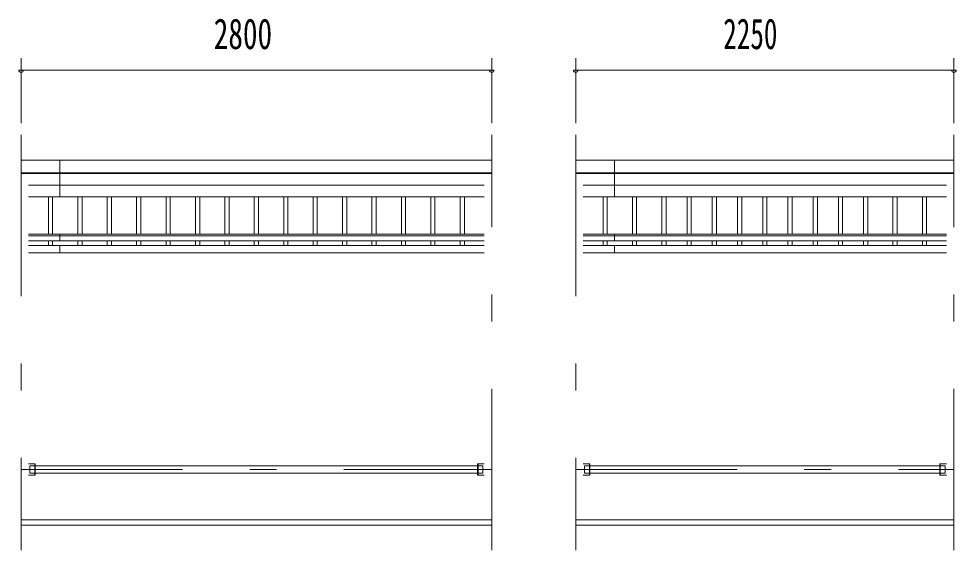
# Model space of a CAD drawing. Units: millimetres, scale not verified. Extents: x -34086 to 34091, y -14700 to 14700.
# Drawn here: x -20044 to -14466, y 2978 to 6138 of the extents above; entities that cross this region are included whole.
import ezdxf
from ezdxf.enums import TextEntityAlignment as Align

# ---------------------------------------------------------------- set-up
doc = ezdxf.new("R2010")
doc.units = ezdxf.units.MM
doc.header["$LTSCALE"] = 80
doc.linetypes.add('USER3', pattern=[24, 12, -5, 2, -5])
for name, color, linetype, lineweight in [('0-2_1-07BOLD', 7, 'Continuous', 18), ('0-3_1-27CENTER', 3, 'USER3', 18), ('0-4_1-47THIN', 4, 'Continuous', 18), ('0-5_1-57DIM', 3, 'Continuous', 18)]:
    doc.layers.add(name, color=color, linetype=linetype, lineweight=lineweight)
doc.styles.add('ＭＳ ゴシック', font='')
doc.styles.get('ＭＳ ゴシック').set_extended_font_data('MS Gothic')

msp = doc.modelspace()

# ---------------------------------------------------------------- linework, layer by layer
at = {"layer": '0-2_1-07BOLD'}
for p, q in [((-17230.22, 5296.54), (-20030.22, 5296.54)), ((-19800.22, 5296.54), (-19800.22, 5078.35)), ((-16730.22, 5296.54), (-14480.22, 5296.54)), ((-16500.22, 5078.35), (-16500.22, 5296.54)), ((-20030.22, 5221.4), (-17230.22, 5221.4)), ((-17230.22, 5217.32), (-20030.22, 5217.32)), ((-14480.22, 5221.4), (-16730.22, 5221.4)), ((-16730.22, 5217.32), (-14480.22, 5217.32)), ((-19985.67, 5147.84), (-17274.77, 5147.84)), ((-14524.77, 5147.84), (-16685.67, 5147.84)), ((-17274.77, 5078.35), (-19985.67, 5078.35)), ((-16685.67, 5078.35), (-14524.77, 5078.35)), ((-19985.67, 4856.72), (-17274.77, 4856.72)), ((-19800.22, 4856.72), (-19800.22, 4816.69)), ((-14524.77, 4856.72), (-16685.67, 4856.72)), ((-16500.22, 4856.72), (-16500.22, 4816.69)), ((-17274.77, 4846.3), (-19985.67, 4846.3)), ((-19985.67, 4816.69), (-17274.77, 4816.69)), ((-16685.67, 4846.3), (-14524.77, 4846.3)), ((-14524.77, 4816.69), (-16685.67, 4816.69)), ((-17274.77, 4790.36), (-19985.67, 4790.36)), ((-19985.67, 4745.36), (-17274.77, 4745.36)), ((-19800.22, 4790.36), (-19800.22, 4745.36)), ((-16685.67, 4790.36), (-14524.77, 4790.36)), ((-14524.77, 4745.36), (-16685.67, 4745.36)), ((-16500.22, 4790.36), (-16500.22, 4745.36)), ((-19977.72, 3436.19), (-19977.72, 3478.89)), ((-19948.88, 3424.54), (-19948.88, 3490.54)), ((-19948.87, 3490.54), (-19948.87, 3424.54)), ((-19945.68, 3424.54), (-19945.68, 3490.54)), ((-17314.77, 3478.89), (-19945.67, 3478.89)), ((-17311.57, 3424.54), (-17311.57, 3490.54)), ((-16648.87, 3490.54), (-16648.87, 3424.54)), ((-14564.77, 3478.89), (-16645.67, 3478.89)), ((-14564.76, 3490.54), (-14564.76, 3424.54)), ((-14561.57, 3424.54), (-14561.57, 3490.54)), ((-14532.71, 3478.89), (-14561.57, 3478.89)), ((-14561.56, 3490.54), (-14561.56, 3424.54)), ((-14532.72, 3436.19), (-14532.72, 3478.89)), ((-19945.67, 3424.54), (-19985.68, 3424.54)), ((-19977.73, 3436.19), (-19948.87, 3436.19)), ((-19945.67, 3436.19), (-17314.77, 3436.19)), ((-17311.57, 3436.19), (-17282.72, 3436.19)), ((-16645.67, 3436.19), (-14564.77, 3436.19)), ((-14561.57, 3436.19), (-14532.71, 3436.19)), ((-17230.22, 3157.54), (-20030.22, 3157.54)), ((-20030.22, 3127.54), (-17230.22, 3127.54)), ((-14480.22, 3157.54), (-16730.22, 3157.54)), ((-16730.22, 3127.54), (-14480.22, 3127.54))]:
    msp.add_line(p, q, dxfattribs=at)
for points in [[(-19985.68, 3490.54), (-19945.67, 3490.54), (-19945.67, 3424.54)], [(-19948.87, 3478.89), (-19977.73, 3478.89), (-19977.73, 3436.19)], [(-17274.77, 3490.54), (-17314.77, 3490.54), (-17314.77, 3424.54), (-17274.77, 3424.54)], [(-17282.72, 3436.19), (-17282.72, 3478.89), (-17311.57, 3478.89)], [(-16685.67, 3424.54), (-16645.67, 3424.54), (-16645.67, 3490.54), (-16685.67, 3490.54)], [(-16648.87, 3478.89), (-16677.72, 3478.89), (-16677.72, 3436.19), (-16648.87, 3436.19)], [(-14524.76, 3424.54), (-14564.77, 3424.54), (-14564.77, 3490.54), (-14524.76, 3490.54)]]:
    msp.add_lwpolyline(points, dxfattribs=at)
at = {"layer": '0-3_1-27CENTER'}
for p, q in [((-20030.22, 5447.54), (-20030.22, 2977.54)), ((-17230.22, 2977.54), (-17230.22, 5447.54)), ((-16730.22, 5447.54), (-16730.22, 2977.54)), ((-14480.22, 2977.54), (-14480.22, 5447.54)), ((-20030.22, 3457.54), (-17230.22, 3457.54)), ((-16730.22, 3457.54), (-14480.22, 3457.54))]:
    msp.add_line(p, q, dxfattribs=at)
at = {"layer": '0-4_1-47THIN'}
for p, q in [((-19867.71, 5078.35), (-19867.71, 4856.72)), ((-19842.71, 4856.72), (-19842.71, 5078.35)), ((-19692.72, 5078.35), (-19692.72, 4856.72)), ((-19667.72, 4856.72), (-19667.72, 5078.35)), ((-19517.71, 5078.35), (-19517.71, 4856.72)), ((-19492.71, 4856.72), (-19492.71, 5078.35)), ((-19342.72, 5078.35), (-19342.72, 4856.72)), ((-19317.71, 4856.72), (-19317.71, 5078.35)), ((-19167.72, 5078.35), (-19167.72, 4856.72)), ((-19142.71, 4856.72), (-19142.71, 5078.35)), ((-18992.71, 5078.35), (-18992.71, 4856.72)), ((-18967.71, 4856.72), (-18967.71, 5078.35)), ((-18817.71, 5078.35), (-18817.71, 4856.72)), ((-18792.72, 4856.72), (-18792.72, 5078.35)), ((-18642.72, 5078.35), (-18642.72, 4856.72)), ((-18617.72, 4856.72), (-18617.72, 5078.35)), ((-18467.72, 5078.35), (-18467.72, 4856.72)), ((-18442.71, 4856.72), (-18442.71, 5078.35)), ((-18292.72, 5078.35), (-18292.72, 4856.72)), ((-18267.72, 4856.72), (-18267.72, 5078.35)), ((-18117.72, 5078.35), (-18117.72, 4856.72)), ((-18092.72, 4856.72), (-18092.72, 5078.35)), ((-17942.72, 5078.35), (-17942.72, 4856.72)), ((-17917.71, 4856.72), (-17917.71, 5078.35)), ((-17767.71, 5078.35), (-17767.71, 4856.72)), ((-17742.71, 4856.72), (-17742.71, 5078.35)), ((-17592.72, 5078.35), (-17592.72, 4856.72)), ((-17567.71, 4856.72), (-17567.71, 5078.35)), ((-17417.72, 5078.35), (-17417.72, 4856.72)), ((-17392.71, 4856.72), (-17392.71, 5078.35)), ((-16567.71, 5078.35), (-16567.71, 4856.72)), ((-16542.71, 4856.72), (-16542.71, 5078.35)), ((-16392.72, 4856.72), (-16392.72, 5078.35)), ((-16367.71, 5078.35), (-16367.71, 4856.72)), ((-16217.71, 5078.35), (-16217.71, 4856.72)), ((-16192.71, 4856.72), (-16192.71, 5078.35)), ((-16067.72, 4856.72), (-16067.72, 5078.35)), ((-16042.72, 5078.35), (-16042.72, 4856.72)), ((-15917.72, 5078.35), (-15917.72, 4856.72)), ((-15892.71, 4856.72), (-15892.71, 5078.35)), ((-15767.72, 4856.72), (-15767.72, 5078.35)), ((-15742.72, 5078.35), (-15742.72, 4856.72)), ((-15617.72, 5078.35), (-15617.72, 4856.72)), ((-15592.72, 4856.72), (-15592.72, 5078.35)), ((-15467.72, 4856.72), (-15467.72, 5078.35)), ((-15442.71, 5078.35), (-15442.71, 4856.72)), ((-15317.72, 5078.35), (-15317.72, 4856.72)), ((-15292.72, 4856.72), (-15292.72, 5078.35)), ((-15167.72, 4856.72), (-15167.72, 5078.35)), ((-15142.72, 5078.35), (-15142.72, 4856.72)), ((-15017.72, 5078.35), (-15017.72, 4856.72)), ((-14992.72, 4856.72), (-14992.72, 5078.35)), ((-14842.72, 4856.72), (-14842.72, 5078.35)), ((-14817.72, 5078.35), (-14817.72, 4856.72)), ((-14667.72, 5078.35), (-14667.72, 4856.72)), ((-14642.72, 4856.72), (-14642.72, 5078.35)), ((-19867.71, 4790.36), (-19867.71, 4816.69)), ((-19842.71, 4816.69), (-19842.71, 4790.36)), ((-19692.72, 4790.36), (-19692.72, 4816.69)), ((-19667.72, 4816.69), (-19667.72, 4790.36)), ((-19517.71, 4790.36), (-19517.71, 4816.69)), ((-19492.71, 4816.69), (-19492.71, 4790.36)), ((-19342.72, 4790.36), (-19342.72, 4816.69)), ((-19317.71, 4816.69), (-19317.71, 4790.36)), ((-19167.72, 4790.36), (-19167.72, 4816.69)), ((-19142.71, 4816.69), (-19142.71, 4790.36)), ((-18992.71, 4790.36), (-18992.71, 4816.69)), ((-18967.71, 4816.69), (-18967.71, 4790.36)), ((-18817.71, 4790.36), (-18817.71, 4816.69)), ((-18792.72, 4816.69), (-18792.72, 4790.36)), ((-18642.72, 4790.36), (-18642.72, 4816.69)), ((-18617.72, 4816.69), (-18617.72, 4790.36)), ((-18467.72, 4790.36), (-18467.72, 4816.69)), ((-18442.71, 4816.69), (-18442.71, 4790.36)), ((-18292.72, 4790.36), (-18292.72, 4816.69)), ((-18267.72, 4816.69), (-18267.72, 4790.36)), ((-18117.72, 4790.36), (-18117.72, 4816.69)), ((-18092.72, 4816.69), (-18092.72, 4790.36)), ((-17942.72, 4790.36), (-17942.72, 4816.69)), ((-17917.71, 4816.69), (-17917.71, 4790.36)), ((-17767.71, 4790.36), (-17767.71, 4816.69)), ((-17742.71, 4816.69), (-17742.71, 4790.36)), ((-17592.72, 4790.36), (-17592.72, 4816.69)), ((-17567.71, 4816.69), (-17567.71, 4790.36)), ((-17417.72, 4790.36), (-17417.72, 4816.69)), ((-17392.71, 4816.69), (-17392.71, 4790.36)), ((-16567.71, 4816.69), (-16567.71, 4790.36)), ((-16542.71, 4790.36), (-16542.71, 4816.69)), ((-16392.72, 4790.36), (-16392.72, 4816.69)), ((-16367.71, 4816.69), (-16367.71, 4790.36)), ((-16217.71, 4816.69), (-16217.71, 4790.36)), ((-16192.71, 4790.36), (-16192.71, 4816.69)), ((-16067.72, 4790.36), (-16067.72, 4816.69)), ((-16042.72, 4816.69), (-16042.72, 4790.36)), ((-15917.72, 4816.69), (-15917.72, 4790.36)), ((-15892.71, 4790.36), (-15892.71, 4816.69)), ((-15767.72, 4790.36), (-15767.72, 4816.69)), ((-15742.72, 4816.69), (-15742.72, 4790.36)), ((-15617.72, 4816.69), (-15617.72, 4790.36)), ((-15592.72, 4790.36), (-15592.72, 4816.69)), ((-15467.72, 4790.36), (-15467.72, 4816.69)), ((-15442.71, 4816.69), (-15442.71, 4790.36)), ((-15317.72, 4816.69), (-15317.72, 4790.36)), ((-15292.72, 4790.36), (-15292.72, 4816.69)), ((-15167.72, 4790.36), (-15167.72, 4816.69)), ((-15142.72, 4816.69), (-15142.72, 4790.36)), ((-15017.72, 4816.69), (-15017.72, 4790.36)), ((-14992.72, 4790.36), (-14992.72, 4816.69)), ((-14842.72, 4790.36), (-14842.72, 4816.69)), ((-14817.72, 4816.69), (-14817.72, 4790.36)), ((-14667.72, 4816.69), (-14667.72, 4790.36)), ((-14642.72, 4790.36), (-14642.72, 4816.69))]:
    msp.add_line(p, q, dxfattribs=at)
at = {"layer": '0-5_1-57DIM'}
for p, q in [((-20030.22, 5902.54), (-20030.22, 5517.54)), ((-17230.22, 5517.54), (-17230.22, 5902.54)), ((-16730.22, 5902.54), (-16730.22, 5517.54)), ((-14480.22, 5517.54), (-14480.22, 5902.54)), ((-20016.22, 5832.54), (-20044.22, 5832.54)), ((-20030.22, 5832.54), (-17230.22, 5832.54)), ((-17216.22, 5832.54), (-17244.22, 5832.54)), ((-16716.22, 5832.54), (-16744.22, 5832.54)), ((-16730.22, 5832.54), (-14480.22, 5832.54)), ((-14466.22, 5832.54), (-14494.22, 5832.54))]:
    msp.add_line(p, q, dxfattribs=at)
for centre in [(-20030.22, 5832.54), (-17230.22, 5832.54), (-16730.22, 5832.54), (-14480.22, 5832.54)]:
    msp.add_arc(centre, 14, 180, 0, dxfattribs=at)

# ---------------------------------------------------------------- texts
at = {"layer": '0-5_1-57DIM', "color": 7, "style": 'ＭＳ ゴシック'}
for s, width, p in [('2800', 0.7, (-18884, 5902.54)), ('2250', 0.65, (-15852.57, 5902.54))]:
    msp.add_text(s, height=182.3, dxfattribs=dict(at, width=width)).set_placement(p, align=Align.BOTTOM_LEFT)

doc.saveas('drawing.dxf')
